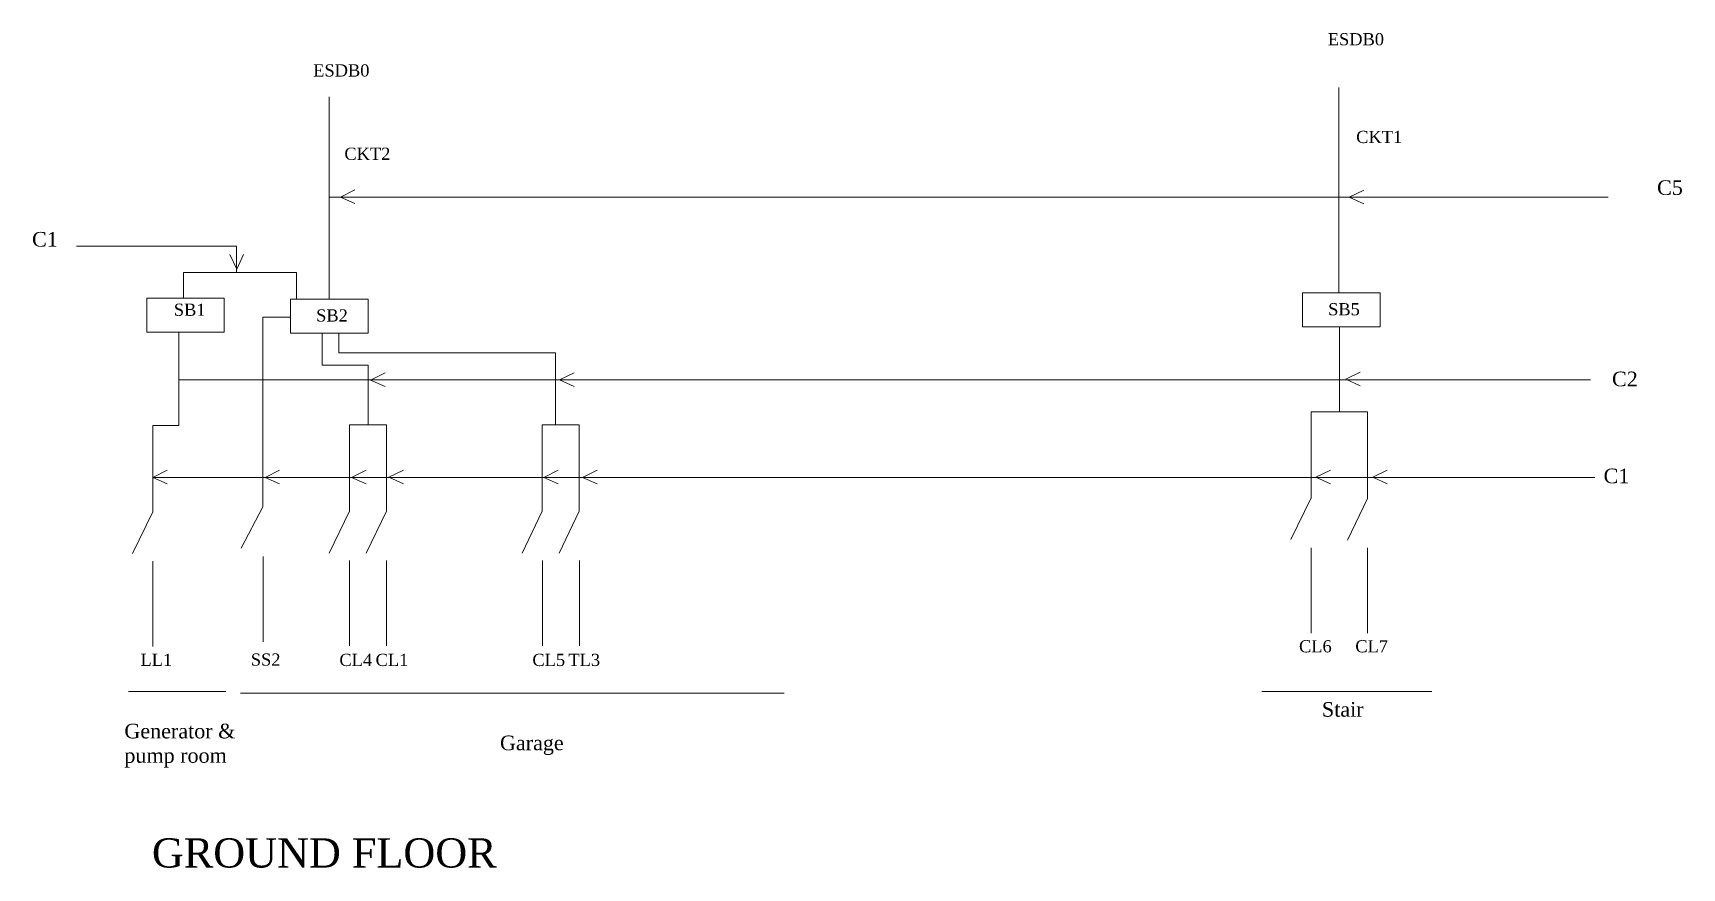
# Model space of a CAD drawing. Header units: feet. Extents: x -1909 to 11484, y -1193 to 2041.
# Drawn here: x -1909 to -555, y -1193 to -508 of the extents above; entities that cross this region are included whole.
import ezdxf

# ---------------------------------------------------------------- set-up
doc = ezdxf.new("R2010")
doc.units = ezdxf.units.FT
doc.header["$LTSCALE"] = 20
doc.header["$MEASUREMENT"] = 0
doc.layers.add('switchboard', color=60, linetype='Continuous', lineweight=0)
doc.layers.add('switchboard_text', color=60, linetype='Continuous', lineweight=0)
doc.styles.get("Standard").update_dxf_attribs({"font": 'times.ttf', "height": 18})

msp = doc.modelspace()

# ---------------------------------------------------------------- linework, layer by layer
at = {"layer": 'switchboard'}
for p, q in [((-836.8, -721.5), (-836.8, -552.9)), ((-1665.5, -726.7), (-1665.5, -560.5)), ((-1785.2, -725.8), (-1785.2, -704.8)), ((-1785.2, -704.8), (-1692.5, -704.8)), ((-1692.5, -704.8), (-1692.5, -726.7)), ((-1720.1, -826.3), (-1720.1, -741.4)), ((-1720.1, -741.4), (-1697.4, -741.4)), ((-1788.9, -753.6), (-1788.9, -830.2)), ((-1671.4, -780.8), (-1671.4, -754.5)), ((-1657.6, -754.5), (-1657.6, -770.7)), ((-836.4, -819.2), (-836.4, -749.3)), ((-1657.6, -770.7), (-1479.8, -770.7)), ((-1479.8, -770.7), (-1479.8, -829.7)), ((-1633.5, -780.8), (-1671.4, -780.8)), ((-1633.5, -829.7), (-1633.5, -780.8)), ((-859.5, -819.2), (-859.5, -890.1)), ((-859.5, -819.2), (-813.3, -819.2)), ((-813.3, -819.2), (-836.4, -819.2)), ((-813.3, -819.2), (-813.3, -890.1)), ((-1810.4, -830.2), (-1810.4, -901.1)), ((-1810.4, -830.2), (-1788.9, -830.2)), ((-1720.1, -826.3), (-1720.1, -897.2)), ((-1649, -829.7), (-1649, -900.6)), ((-1649, -829.7), (-1618.6, -829.7)), ((-1618.6, -829.7), (-1633.5, -829.7)), ((-1618.6, -829.7), (-1618.6, -900.6)), ((-1490.7, -829.7), (-1490.7, -900.6)), ((-1490.7, -829.7), (-1460.3, -829.7)), ((-1460.3, -829.7), (-1475.2, -829.7)), ((-1460.3, -829.7), (-1460.3, -900.6)), ((-859.6, -889.7), (-876.1, -924)), ((-813.3, -890.1), (-829.8, -924.5)), ((-1810.4, -901.1), (-1827, -935.5)), ((-1720.1, -897.2), (-1737.9, -931)), ((-1649, -900.6), (-1665.5, -935)), ((-1618.6, -900.6), (-1635.1, -935)), ((-1490.7, -900.6), (-1507.2, -935)), ((-1460.3, -900.6), (-1476.8, -935)), ((-859.4, -930.6), (-859.4, -1000.7)), ((-813.2, -930.6), (-813.2, -1000.7)), ((-1810.3, -941.6), (-1810.3, -1011.8)), ((-1719.9, -937.7), (-1719.9, -1007.9)), ((-1648.9, -941.1), (-1648.9, -1011.2)), ((-1618.5, -941.1), (-1618.5, -1011.2)), ((-1490.6, -941.1), (-1490.6, -1011.2)), ((-1460.1, -941.1), (-1460.1, -1011.2)), ((-1830.2, -1048.7), (-1750.3, -1048.7)), ((-1738.3, -1049.9), (-1292.1, -1049.9)), ((-900.1, -1048.7), (-760.5, -1048.7))]:
    msp.add_line(p, q, dxfattribs=at)
at = {"layer": 'switchboard', "color": 7}
for p, q in [((-1665.5, -642.9), (-615.7, -642.9)), ((-1656.4, -642.8), (-1644.5, -637)), ((-1656.4, -642.8), (-1644.5, -648.2)), ((-828.3, -642.9), (-816.4, -637.1)), ((-828.3, -642.9), (-816.4, -648.3)), ((-1741.6, -683.1), (-1873.1, -683.1)), ((-1741.3, -702), (-1747.1, -690)), ((-1741.6, -704.8), (-1741.6, -683.1)), ((-1741.3, -702), (-1735.9, -690)), ((-1788.9, -792.9), (-630.2, -792.9)), ((-1631.7, -793), (-1619.7, -787.2)), ((-1631.7, -793), (-1619.7, -798.4)), ((-1476.4, -792.9), (-1464.5, -787.1)), ((-1476.4, -792.9), (-1464.5, -798.3)), ((-831.2, -792.4), (-819.3, -786.6)), ((-831.2, -792.4), (-819.3, -797.8)), ((-1810.4, -872.9), (-1798.5, -867.1)), ((-1810.4, -872.9), (-626.7, -872.9)), ((-1810.4, -872.9), (-1798.5, -878.3)), ((-1718.2, -872.9), (-1706.3, -867.1)), ((-1718.2, -872.9), (-1706.3, -878.3)), ((-1647.2, -872.9), (-1635.2, -867.1)), ((-1647.2, -872.9), (-1635.2, -878.3)), ((-1616.6, -872.8), (-1604.7, -867)), ((-1616.6, -872.8), (-1604.7, -878.2)), ((-1489.5, -872.9), (-1477.5, -867.1)), ((-1489.5, -872.9), (-1477.5, -878.3)), ((-1457.7, -872.9), (-1445.7, -867.1)), ((-1457.7, -872.9), (-1445.7, -878.3)), ((-855.7, -872.8), (-843.7, -867)), ((-855.7, -872.8), (-843.7, -878.2)), ((-809, -872.8), (-797.1, -867)), ((-809, -872.8), (-797.1, -878.2))]:
    msp.add_line(p, q, dxfattribs=at)
at = {"layer": 'switchboard'}
for points in [[(-1815.4, -725.8), (-1751.7, -725.8), (-1751.7, -753.6), (-1815.4, -753.6)], [(-1697.4, -726.7), (-1633.7, -726.7), (-1633.7, -754.5), (-1697.4, -754.5)], [(-866.7, -721.5), (-803, -721.5), (-803, -749.3), (-866.7, -749.3)]]:
    msp.add_lwpolyline(points, close=True, dxfattribs=at)

# ---------------------------------------------------------------- texts
at = {"layer": 'switchboard_text', "attachment_point": 1}
for s, insert, char_height, width in [('ESDB0', (-845.9, -508.3), 10, 40.056), ('ESDB0', (-1678.7, -533.9), 10, 40.056), ('CKT1', (-822.6, -588.5), 10, 40.056), ('CKT2', (-1653.1, -602.3), 10, 40.056), ('{\\C7;C5}', (-575.6, -629.1), 12, 108.05), ('{\\C7;C1}', (-1909.5, -671.5), 12, 108.05), ('SB1', (-1793.1, -730.3), 10, 40.056), ('SB5', (-845.6, -729.9), 10, 40.056), ('SB2', (-1676.3, -735), 10, 40.056), ('{\\C7;C2}', (-612.6, -786.1), 12, 108.05), ('{\\C7;C1}', (-619.5, -865.7), 12, 108.05), ('CL6', (-869.5, -1006.5), 10, 40.056), ('CL7', (-823.3, -1006.5), 10, 40.056), ('LL1', (-1820.5, -1017.6), 10, 40.056), ('SS2', (-1729.9, -1017.4), 10, 40.056), ('CL4', (-1657.2, -1017.7), 10, 40.056), ('CL1', (-1627.5, -1017.7), 10, 40.056), ('CL5', (-1498.8, -1017.7), 10, 40.056), ('TL3', (-1469.2, -1017.7), 10, 40.056), ('{\\C1;Stair}', (-850.7, -1057.3), 12, 5.684341886080801e-14), ('{\\C1;Generator & pump room}', (-1833.7, -1075.1), 12, 108.05), ('{\\C1;Garage}', (-1525.4, -1084.8), 12, 5.684341886080801e-14), ('{\\C1;GROUND FLOOR}', (-1811.1, -1169.1), 24, 5.684341886080801e-14)]:
    msp.add_mtext(s, dxfattribs=dict(at, insert=insert, char_height=char_height, width=width))

doc.saveas('drawing.dxf')
